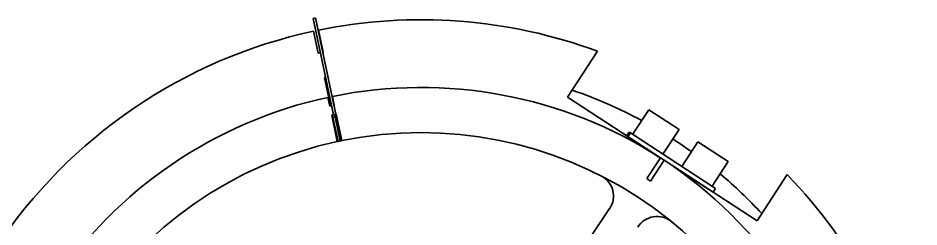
# Model space of a CAD drawing. Extents: x 174 to 1253, y 168 to 1727.
# Drawn here: x 740.3 to 1138.3, y 1169.3 to 1261.9 of the extents above; entities that cross this region are included whole.
import ezdxf

# ---------------------------------------------------------------- set-up
doc = ezdxf.new("R2010")
doc.units = 0

msp = doc.modelspace()

# ---------------------------------------------------------------- linework, layer by layer
at = {"color": 7, "lineweight": 35, "ltscale": 0.025}
for p, q in [((871.75, 1261.91), (870.77, 1261.7)), ((880.44, 1218.16), (879.46, 1217.96)), ((880.72, 1219.25), (879.74, 1219.04)), ((882.7, 1207.4), (881.72, 1207.19))]:
    msp.add_line(p, q, dxfattribs=at)
at = {"color": 7, "lineweight": 35}
for p, q in [((879.74, 1219.04), (870.77, 1261.7)), ((880.72, 1219.25), (871.75, 1261.91)), ((996.37, 1247.19), (983.05, 1226.78)), ((1024.09, 1200), (983.05, 1226.78)), ((1048.53, 1186.44), (1010.86, 1211.02)), ((1025.76, 1198.91), (1066.8, 1172.13)), ((1047.44, 1184.77), (1025.76, 1198.91)), ((1080.12, 1192.55), (1066.8, 1172.13)), ((940.03, 1086.46), (1001.7, 1177.48))]:
    msp.add_line(p, q, dxfattribs=at)
at = {"color": 7, "lineweight": 35, "ltscale": 0.249976}
msp.add_line((870.9, 1256.07), (872.96, 1246.29), dxfattribs=at)
at = {"color": 7, "lineweight": 35, "ltscale": 0.249998}
msp.add_line((873.04, 1256.52), (875.1, 1246.74), dxfattribs=at)
at = {"color": 7, "lineweight": 35, "ltscale": 0.025709}
msp.add_line((873.97, 1246.5), (872.96, 1246.29), dxfattribs=at)
at = {"color": 7, "lineweight": 35, "ltscale": 0.003901}
for p, q in [((875.1, 1246.74), (874.95, 1246.71)), ((879.89, 1223.22), (880.04, 1223.25))]:
    msp.add_line(p, q, dxfattribs=at)
at = {"color": 7, "lineweight": 35, "ltscale": 0.0125}
msp.add_line((876.24, 1235.68), (875.75, 1235.57), dxfattribs=at)
at = {"color": 7, "lineweight": 35, "ltscale": 0.323449}
msp.add_line((878.42, 1222.91), (875.75, 1235.57), dxfattribs=at)
at = {"color": 7, "lineweight": 35, "ltscale": 0.099999}
for p, q in [((877.26, 1226.76), (878.08, 1222.84)), ((879.21, 1227.17), (880.04, 1223.25))]:
    msp.add_line(p, q, dxfattribs=at)
at = {"color": 7, "lineweight": 35, "ltscale": 0.021098}
for p, q in [((878.08, 1222.84), (878.91, 1223.01)), ((879.73, 1219.1), (878.9, 1218.93))]:
    msp.add_line(p, q, dxfattribs=at)
at = {"color": 7, "lineweight": 35, "ltscale": 0.3}
for p, q in [((881.37, 1207.18), (878.9, 1218.93)), ((883.33, 1207.59), (880.86, 1219.34))]:
    msp.add_line(p, q, dxfattribs=at)
at = {"color": 7, "lineweight": 35, "ltscale": 0.026545}
msp.add_line((879.46, 1217.96), (879.24, 1219), dxfattribs=at)
at = {"color": 7, "lineweight": 35, "ltscale": 0.274999}
for p, q in [((881.72, 1207.19), (879.46, 1217.96)), ((882.7, 1207.4), (880.44, 1218.16))]:
    msp.add_line(p, q, dxfattribs=at)
at = {"color": 7, "lineweight": 35, "ltscale": 0.001544}
msp.add_line((879.73, 1219.1), (879.74, 1219.04), dxfattribs=at)
at = {"color": 7, "lineweight": 35, "ltscale": 0.025001}
msp.add_line((880.44, 1218.16), (880.23, 1219.14), dxfattribs=at)
at = {"color": 7, "lineweight": 35, "ltscale": 0.298348}
msp.add_line((882.84, 1207.5), (880.38, 1219.17), dxfattribs=at)
at = {"color": 7, "lineweight": 35, "ltscale": 0.003903}
msp.add_line((880.86, 1219.34), (880.71, 1219.31), dxfattribs=at)
at = {"color": 7, "lineweight": 35, "ltscale": 0.324999}
msp.add_line((1011.84, 1210.38), (1018.94, 1221.27), dxfattribs=at)
at = {"color": 7, "lineweight": 35, "ltscale": 0.399891}
msp.add_line((1032.34, 1212.53), (1018.94, 1221.27), dxfattribs=at)
at = {"color": 7, "lineweight": 35, "ltscale": 0.000111306}
msp.add_line((1018.94, 1221.27), (1018.94, 1221.27), dxfattribs=at)
at = {"color": 7, "lineweight": 35, "ltscale": 0.05}
for p, q in [((1009.21, 1209.71), (1010.3, 1211.38)), ((1047.44, 1184.77), (1048.53, 1186.44))]:
    msp.add_line(p, q, dxfattribs=at)
at = {"color": 7, "lineweight": 35, "ltscale": 0.050001}
for p, q in [((1009.77, 1209.34), (1010.86, 1211.02)), ((1025.77, 1198.92), (1024.1, 1200.02)), ((1019.75, 1189.7), (1018.08, 1190.79))]:
    msp.add_line(p, q, dxfattribs=at)
at = {"color": 7, "lineweight": 35, "ltscale": 0.016656}
msp.add_line((1010.3, 1211.38), (1010.86, 1211.02), dxfattribs=at)
at = {"color": 7, "lineweight": 35, "ltscale": 0.325002}
msp.add_line((1025.24, 1201.64), (1032.34, 1212.53), dxfattribs=at)
at = {"color": 7, "lineweight": 35, "ltscale": 0.008224}
msp.add_line((1009.49, 1209.52), (1009.77, 1209.34), dxfattribs=at)
at = {"color": 7, "lineweight": 35, "ltscale": 0.427394}
msp.add_line((1024.09, 1200), (1009.77, 1209.34), dxfattribs=at)
at = {"color": 7, "lineweight": 35, "ltscale": 0.398237}
msp.add_line((1024.09, 1200), (1010.75, 1208.71), dxfattribs=at)
at = {"color": 7, "lineweight": 35, "ltscale": 0.324912}
for p, q in [((1022.89, 1200.78), (1012, 1207.89)), ((1044.65, 1186.59), (1033.77, 1193.69))]:
    msp.add_line(p, q, dxfattribs=at)
at = {"color": 7, "lineweight": 35, "ltscale": 0.325}
msp.add_line((1033.6, 1196.18), (1040.7, 1207.07), dxfattribs=at)
at = {"color": 7, "lineweight": 35, "ltscale": 0.000110033}
msp.add_line((1040.71, 1207.07), (1040.7, 1207.07), dxfattribs=at)
at = {"color": 7, "lineweight": 35, "ltscale": 0.399889}
msp.add_line((1054.1, 1198.33), (1040.71, 1207.07), dxfattribs=at)
at = {"color": 7, "lineweight": 35, "ltscale": 0.275462}
for p, q in [((1024.1, 1200.02), (1018.08, 1190.79)), ((1025.77, 1198.92), (1019.75, 1189.7))]:
    msp.add_line(p, q, dxfattribs=at)
at = {"color": 7, "lineweight": 35, "ltscale": 0.100001}
msp.add_line((1024.09, 1200), (1021.9, 1196.65), dxfattribs=at)
at = {"color": 7, "lineweight": 35, "ltscale": 0.060509}
msp.add_line((1025.76, 1198.91), (1024.44, 1196.88), dxfattribs=at)
at = {"color": 7, "lineweight": 35, "ltscale": 0.324998}
msp.add_line((1047, 1187.44), (1054.1, 1198.33), dxfattribs=at)
at = {"color": 7, "lineweight": 35, "ltscale": 0.397199}
msp.add_line((1045.82, 1185.82), (1032.51, 1194.51), dxfattribs=at)
at = {"color": 7, "lineweight": 35}
for centre, radius, start, end in [((918.37, 1036.14), 225, 69.7182, 101.624), ((918.37, 1036.14), 225, 102.1803, 146.577), ((918.37, 1036.14), 195, 57.1725, 101.5848), ((918.37, 1036.14), 205, 61.617, 70.9956), ((918.37, 1036.14), 195, 102.1725, 146.5848), ((918.37, 1036.14), 175, 12.206, 101.5512), ((918.37, 1036.14), 175, 102.206, 191.5512), ((918.37, 1036.14), 175, 102.0934, 102.206), ((918.37, 1036.14), 175, 101.5512, 101.7149), ((918.37, 1036.14), 205, 54.348, 57.1397), ((918.37, 1036.14), 195, 12.1725, 56.5848), ((993.42, 1183.08), 10, 325.8786, 62.9459), ((918.37, 1036.14), 205, 42.7617, 49.8594), ((918.37, 1036.14), 225, 12.1333, 44.0391), ((1022.63, 1164.03), 10, 50.8114, 147.8786)]:
    msp.add_arc(centre, radius, start, end, dxfattribs=at)

doc.saveas('drawing.dxf')
